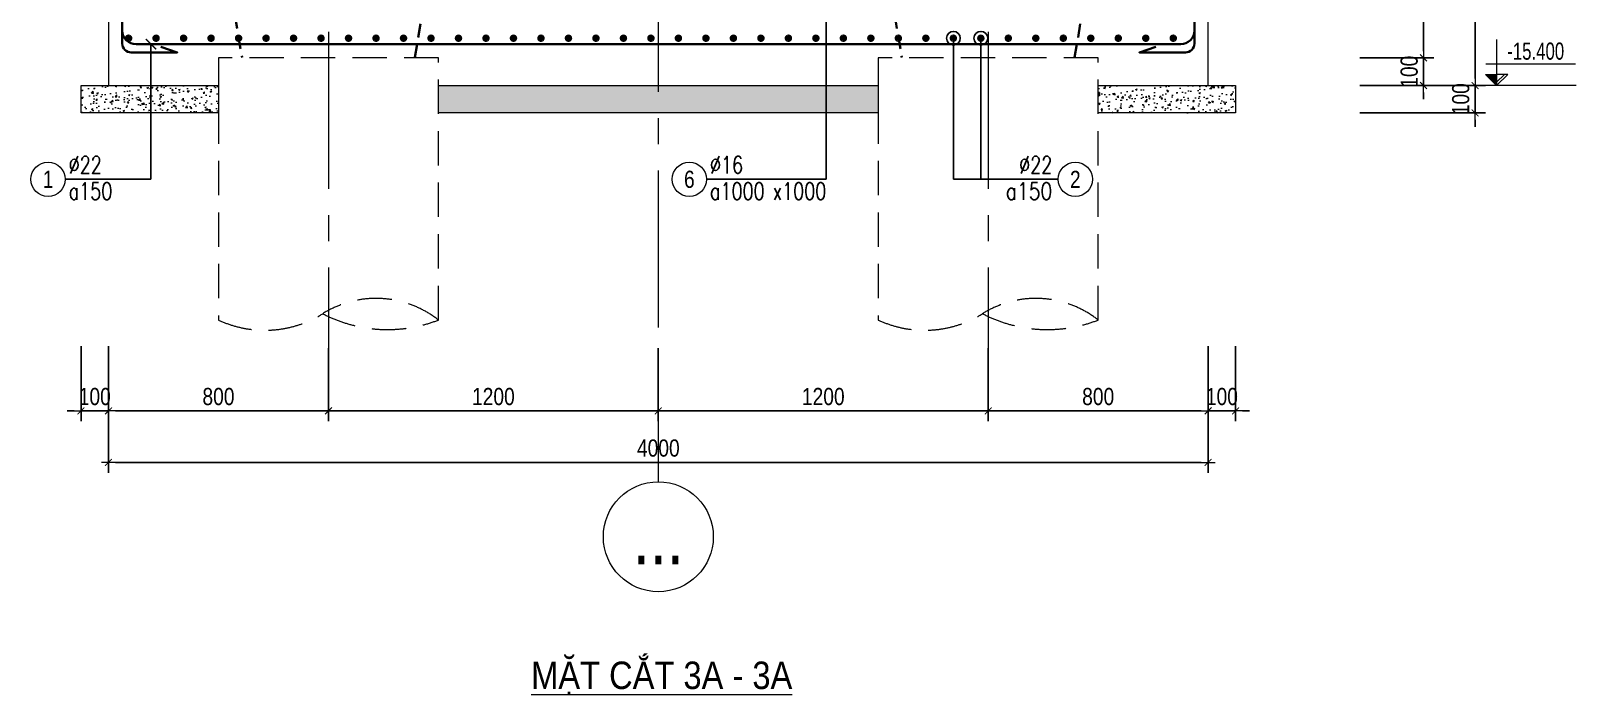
# Model space of a CAD drawing. Header units: millimetres. Extents: x -134772 to 596971, y -129535 to 35703.
# Drawn here: x 29992 to 35612, y 892 to 3309 of the extents above; entities that cross this region are included whole.
import ezdxf
from ezdxf.enums import TextEntityAlignment as Align

# ---------------------------------------------------------------- set-up
doc = ezdxf.new("R2010")
doc.units = ezdxf.units.MM
doc.header["$MEASUREMENT"] = 0
doc.linetypes.add('CENTER2', pattern=[28.575, 19.05, -3.175, 3.175, -3.175])
doc.linetypes.add('HIDDEN', pattern=[0.375, 0.25, -0.125])
doc.layers.get('Defpoints').update_dxf_attribs({"color": 252})
for name, color, linetype, lineweight in [('KC-TRUC', 5, 'CENTER2', 18), ('NDC_S_AXIS', 5, 'CENTER2', 15), ('NDC_S_CONTINUOUS', 3, 'Continuous', 20), ('NDC_S_DIM', 1, 'Continuous', 9), ('NDC_S_HATCH MATERIAL', 8, 'Continuous', 13), ('NDC_S_LEADER', 1, 'Continuous', 9), ('NDC_S_REBAR', 4, 'Continuous', 35), ('NDC_S_VN TEXT', 7, 'Continuous', 9)]:
    doc.layers.add(name, color=color, linetype=linetype, lineweight=lineweight)
doc.styles.add('ARIAL', font='arial.ttf', dxfattribs={"width": 0.8})
doc.styles.add('NDC_ARIAL', font='arial.ttf', dxfattribs={"width": 0.8})
doc.styles.add('NDC_ROMANS', font='romans.shx', dxfattribs={"width": 0.8})
doc.dimstyles.new('NDC_1-25', dxfattribs={"dimscale": 25, "dimtxt": 2.5, "dimasz": 1, "dimexe": 1.5, "dimexo": 0, "dimgap": 0.8, "dimtad": 1, "dimdec": 0, "dimdsep": 46, "dimtxsty": 'NDC_ARIAL', "dimblk": 'DIMMARK', "dimcen": 49999.938995, "dimdle": 1.5, "dimclrd": 1, "dimclre": 1, "dimclrt": 3, "dimadec": 0, "dimazin": 0, "dimtfac": 1, "dimtdec": 0, "dimtix": 1, "dimtmove": 2, "dimatfit": 3, "dimfxl": 1, "dimarcsym": 0})

# ---------------------------------------------------------------- blocks, each defined once
blk = doc.blocks.new('DIMMARK')
at = {"layer": 'NDC_S_DIM', "color": 1}
blk.add_line((-1.5, 0), (1, 0), dxfattribs=at)
at = {"layer": 'NDC_S_DIM', "color": 2, "const_width": 0.15}
blk.add_lwpolyline([(-0.5, -0.5), (0.5, 0.5)], dxfattribs=at)
blk = doc.blocks.new('*U8')
at = {"layer": 'NDC_S_DIM'}
blk.add_circle((0, 0), 5, dxfattribs=at)
at = {"color": 7, "style": 'ARIAL', "width": 0.8}
blk.add_attdef('GRID', text='', height=5, dxfattribs=at).set_placement((0, 0), align=Align.MIDDLE)
blk = doc.blocks.new('*D524')
at = {"layer": 'Defpoints', "color": 0, "transparency": 16777216}
for p in [(34825.3, 4510.1), (35057.5, 4510.1), (34825.3, 3210.5)]:
    blk.add_point(p, dxfattribs=at)
at = {"layer": 'NDC_S_DIM', "color": 1, "lineweight": -2, "transparency": 16777216}
for p, q in [((34825.3, 4510.1), (35095, 4510.1)), ((35057.5, 3235.5), (35057.5, 4485.1)), ((34825.3, 3210.5), (35095, 3210.5))]:
    blk.add_line(p, q, dxfattribs=at)
at = {"layer": 'NDC_S_DIM', "color": 1, "lineweight": -2, "transparency": 16777216, "xscale": 25, "yscale": 25, "zscale": 25}
for p, rotation in [((35057.5, 4510.1), 90), ((35057.5, 3210.5), 270)]:
    blk.add_blockref('DIMMARK', p, dxfattribs=dict(at, rotation=rotation))
at = {"layer": 'NDC_S_DIM', "color": 3, "transparency": 16777216, "insert": (35005.5, 3860.3), "char_height": 62.5, "attachment_point": 5, "rotation": 90, "style": 'NDC_ARIAL'}
blk.add_mtext('1300', dxfattribs=at)
blk = doc.blocks.new('*D525')
at = {"layer": 'Defpoints', "color": 0, "transparency": 16777216}
for p in [(34825.3, 3210.5), (35057.5, 3210.5), (34825.3, 3110.1)]:
    blk.add_point(p, dxfattribs=at)
at = {"layer": 'NDC_S_DIM', "color": 1, "lineweight": -2, "transparency": 16777216}
for p, q in [((35057.5, 3235.5), (35057.5, 3260.5)), ((34825.3, 3210.5), (35095, 3210.5)), ((35057.5, 3110.1), (35057.5, 3210.5)), ((34825.3, 3110.1), (35095, 3110.1)), ((35057.5, 3085.1), (35057.5, 3060.1))]:
    blk.add_line(p, q, dxfattribs=at)
at = {"layer": 'NDC_S_DIM', "color": 1, "lineweight": -2, "transparency": 16777216, "xscale": 25, "yscale": 25, "zscale": 25}
for p, rotation in [((35057.5, 3210.5), 270), ((35057.5, 3110.1), 90)]:
    blk.add_blockref('DIMMARK', p, dxfattribs=dict(at, rotation=rotation))
at = {"layer": 'NDC_S_DIM', "color": 3, "transparency": 16777216, "insert": (35005.5, 3160.3), "char_height": 62.5, "attachment_point": 5, "rotation": 90, "style": 'NDC_ARIAL'}
blk.add_mtext('100', dxfattribs=at)
blk = doc.blocks.new('*D526')
at = {"layer": 'Defpoints', "color": 0, "transparency": 16777216}
for p in [(34825.3, 5110.1), (35245, 5110.1), (34825.3, 3110.2)]:
    blk.add_point(p, dxfattribs=at)
at = {"layer": 'NDC_S_DIM', "color": 1, "lineweight": -2, "transparency": 16777216}
for p, q in [((34825.3, 5110.1), (35282.5, 5110.1)), ((35245, 3135.2), (35245, 5085.1)), ((34825.3, 3110.2), (35282.5, 3110.2))]:
    blk.add_line(p, q, dxfattribs=at)
at = {"layer": 'NDC_S_DIM', "color": 1, "lineweight": -2, "transparency": 16777216, "xscale": 25, "yscale": 25, "zscale": 25}
for p, rotation in [((35245, 5110.1), 90), ((35245, 3110.2), 270)]:
    blk.add_blockref('DIMMARK', p, dxfattribs=dict(at, rotation=rotation))
at = {"layer": 'NDC_S_DIM', "color": 3, "transparency": 16777216, "insert": (35193, 4110.2), "char_height": 62.5, "attachment_point": 5, "rotation": 90, "style": 'NDC_ARIAL'}
blk.add_mtext('2000', dxfattribs=at)
blk = doc.blocks.new('*D527')
at = {"layer": 'Defpoints', "color": 0, "transparency": 16777216}
for p in [(34825.3, 3110.2), (35245, 3110.2), (34825.3, 3010.2)]:
    blk.add_point(p, dxfattribs=at)
at = {"layer": 'NDC_S_DIM', "color": 1, "lineweight": -2, "transparency": 16777216}
for p, q in [((35245, 3135.2), (35245, 3160.2)), ((34825.3, 3110.2), (35282.5, 3110.2)), ((35245, 3010.2), (35245, 3110.2)), ((34825.3, 3010.2), (35282.5, 3010.2)), ((35245, 2985.2), (35245, 2960.2))]:
    blk.add_line(p, q, dxfattribs=at)
at = {"layer": 'NDC_S_DIM', "color": 1, "lineweight": -2, "transparency": 16777216, "xscale": 25, "yscale": 25, "zscale": 25}
for p, rotation in [((35245, 3110.2), 270), ((35245, 3010.2), 90)]:
    blk.add_blockref('DIMMARK', p, dxfattribs=dict(at, rotation=rotation))
at = {"layer": 'NDC_S_DIM', "color": 3, "transparency": 16777216, "insert": (35193, 3060.2), "char_height": 62.5, "attachment_point": 5, "rotation": 90, "style": 'NDC_ARIAL'}
blk.add_mtext('100', dxfattribs=at)
blk = doc.blocks.new('kata_block_THEP')
at = {"layer": 'NDC_S_REBAR', "color": 0}
for p, q in [((-0.5, 0), (0.5, 0)), ((-0.35, 0.35), (0.35, -0.35)), ((0.35, 0.35), (-0.35, -0.35)), ((0, 0.5), (0, -0.5))]:
    blk.add_line(p, q, dxfattribs=at)
at = {"layer": 'NDC_S_REBAR', "color": 0, "const_width": 0.0833}
blk.add_lwpolyline([(-0.5, 0, 1), (0.5, 0, 1), (-0.5, 0, 1)], format="xyb", dxfattribs=at)
blk = doc.blocks.new('*U504')
at = {"layer": 'NDC_S_REBAR', "xscale": 25, "yscale": 25, "zscale": 25}
blk.add_blockref('kata_block_THEP', (0, 0), dxfattribs=at)
blk = doc.blocks.new('*U505')
at = {"layer": 'NDC_S_CONTINUOUS', "color": 0, "linetype": 'ByBlock', "lineweight": -2, "transparency": 16777216}
for p in [(0, 0), (100, 0), (200, 0), (300, 0), (400, 0), (500, 0), (600, 0), (700, 0), (800, 0), (900, 0), (1000, 0), (1100, 0), (1200, 0), (1300, 0), (1400, 0), (1500, 0), (1600, 0), (1700, 0), (1800, 0), (1900, 0), (2000, 0), (2100, 0), (2200, 0), (2300, 0), (2400, 0), (2500, 0), (2600, 0), (2700, 0), (2800, 0), (2900, 0), (3000, 0), (3100, 0), (3200, 0), (3300, 0), (3400, 0), (3500, 0), (3600, 0), (3700, 0), (3800, 0)]:
    blk.add_blockref('*U504', p, dxfattribs=at)
blk = doc.blocks.new('*D528')
at = {"layer": 'Defpoints', "color": 0, "transparency": 16777216}
for p in [(30274.1, 2161.3), (34274.1, 2161.3), (34274.1, 1738.5)]:
    blk.add_point(p, dxfattribs=at)
at = {"layer": 'NDC_S_DIM', "color": 1, "lineweight": -2, "transparency": 16777216}
for p, q in [((30274.1, 2161.3), (30274.1, 1701)), ((34274.1, 2161.3), (34274.1, 1701)), ((30299.1, 1738.5), (34249.1, 1738.5))]:
    blk.add_line(p, q, dxfattribs=at)
at = {"layer": 'NDC_S_DIM', "color": 1, "lineweight": -2, "transparency": 16777216, "xscale": 25, "yscale": 25, "zscale": 25, "rotation": 180}
blk.add_blockref('DIMMARK', (30274.1, 1738.5), dxfattribs=at)
at = {"layer": 'NDC_S_DIM', "color": 1, "lineweight": -2, "transparency": 16777216, "xscale": 25, "yscale": 25, "zscale": 25}
blk.add_blockref('DIMMARK', (34274.1, 1738.5), dxfattribs=at)
at = {"layer": 'NDC_S_DIM', "color": 3, "transparency": 16777216, "insert": (32274.1, 1790.4), "char_height": 62.5, "attachment_point": 5, "style": 'NDC_ARIAL'}
blk.add_mtext('4000', dxfattribs=at)
blk = doc.blocks.new('*D529')
at = {"layer": 'Defpoints', "color": 0, "transparency": 16777216}
for p in [(34274.1, 2161.3), (34374.1, 2161.3), (34374.1, 1926)]:
    blk.add_point(p, dxfattribs=at)
at = {"layer": 'NDC_S_DIM', "color": 1, "lineweight": -2, "transparency": 16777216}
for p, q in [((34274.1, 2161.3), (34274.1, 1888.5)), ((34374.1, 2161.3), (34374.1, 1888.5)), ((34249.1, 1926), (34224.1, 1926)), ((34274.1, 1926), (34374.1, 1926)), ((34399.1, 1926), (34424.1, 1926))]:
    blk.add_line(p, q, dxfattribs=at)
at = {"layer": 'NDC_S_DIM', "color": 1, "lineweight": -2, "transparency": 16777216, "xscale": 25, "yscale": 25, "zscale": 25}
blk.add_blockref('DIMMARK', (34274.1, 1926), dxfattribs=at)
at = {"layer": 'NDC_S_DIM', "color": 1, "lineweight": -2, "transparency": 16777216, "xscale": 25, "yscale": 25, "zscale": 25, "rotation": 180}
blk.add_blockref('DIMMARK', (34374.1, 1926), dxfattribs=at)
at = {"layer": 'NDC_S_DIM', "color": 3, "transparency": 16777216, "insert": (34324.1, 1977.9), "char_height": 62.5, "attachment_point": 5, "style": 'NDC_ARIAL'}
blk.add_mtext('100', dxfattribs=at)
blk = doc.blocks.new('*D530')
at = {"layer": 'Defpoints', "color": 0, "transparency": 16777216}
for p in [(33474.1, 2153.9), (34274.1, 2161.3), (34274.1, 1926)]:
    blk.add_point(p, dxfattribs=at)
at = {"layer": 'NDC_S_DIM', "color": 1, "lineweight": -2, "transparency": 16777216}
for p, q in [((33474.1, 2153.9), (33474.1, 1888.5)), ((34274.1, 2161.3), (34274.1, 1888.5)), ((33499.1, 1926), (34249.1, 1926))]:
    blk.add_line(p, q, dxfattribs=at)
at = {"layer": 'NDC_S_DIM', "color": 1, "lineweight": -2, "transparency": 16777216, "xscale": 25, "yscale": 25, "zscale": 25, "rotation": 180}
blk.add_blockref('DIMMARK', (33474.1, 1926), dxfattribs=at)
at = {"layer": 'NDC_S_DIM', "color": 1, "lineweight": -2, "transparency": 16777216, "xscale": 25, "yscale": 25, "zscale": 25}
blk.add_blockref('DIMMARK', (34274.1, 1926), dxfattribs=at)
at = {"layer": 'NDC_S_DIM', "color": 3, "transparency": 16777216, "insert": (33874.1, 1977.9), "char_height": 62.5, "attachment_point": 5, "style": 'NDC_ARIAL'}
blk.add_mtext('800', dxfattribs=at)
blk = doc.blocks.new('*D531')
at = {"layer": 'Defpoints', "color": 0, "transparency": 16777216}
for p in [(30274.1, 2161.3), (31074.1, 2153.9), (31074.1, 1926)]:
    blk.add_point(p, dxfattribs=at)
at = {"layer": 'NDC_S_DIM', "color": 1, "lineweight": -2, "transparency": 16777216}
for p, q in [((30274.1, 2161.3), (30274.1, 1888.5)), ((31074.1, 2153.9), (31074.1, 1888.5)), ((30299.1, 1926), (31049.1, 1926))]:
    blk.add_line(p, q, dxfattribs=at)
at = {"layer": 'NDC_S_DIM', "color": 1, "lineweight": -2, "transparency": 16777216, "xscale": 25, "yscale": 25, "zscale": 25, "rotation": 180}
blk.add_blockref('DIMMARK', (30274.1, 1926), dxfattribs=at)
at = {"layer": 'NDC_S_DIM', "color": 1, "lineweight": -2, "transparency": 16777216, "xscale": 25, "yscale": 25, "zscale": 25}
blk.add_blockref('DIMMARK', (31074.1, 1926), dxfattribs=at)
at = {"layer": 'NDC_S_DIM', "color": 3, "transparency": 16777216, "insert": (30674.1, 1977.9), "char_height": 62.5, "attachment_point": 5, "style": 'NDC_ARIAL'}
blk.add_mtext('800', dxfattribs=at)
blk = doc.blocks.new('*D532')
at = {"layer": 'Defpoints', "color": 0, "transparency": 16777216}
for p in [(30174.1, 2161.3), (30274.1, 2161.3), (30174.1, 1926)]:
    blk.add_point(p, dxfattribs=at)
at = {"layer": 'NDC_S_DIM', "color": 1, "lineweight": -2, "transparency": 16777216}
for p, q in [((30174.1, 2161.3), (30174.1, 1888.5)), ((30274.1, 2161.3), (30274.1, 1888.5)), ((30149.1, 1926), (30124.1, 1926)), ((30274.1, 1926), (30174.1, 1926)), ((30299.1, 1926), (30324.1, 1926))]:
    blk.add_line(p, q, dxfattribs=at)
at = {"layer": 'NDC_S_DIM', "color": 1, "lineweight": -2, "transparency": 16777216, "xscale": 25, "yscale": 25, "zscale": 25}
blk.add_blockref('DIMMARK', (30174.1, 1926), dxfattribs=at)
at = {"layer": 'NDC_S_DIM', "color": 1, "lineweight": -2, "transparency": 16777216, "xscale": 25, "yscale": 25, "zscale": 25, "rotation": 180}
blk.add_blockref('DIMMARK', (30274.1, 1926), dxfattribs=at)
at = {"layer": 'NDC_S_DIM', "color": 3, "transparency": 16777216, "insert": (30224.1, 1977.9), "char_height": 62.5, "attachment_point": 5, "style": 'NDC_ARIAL'}
blk.add_mtext('100', dxfattribs=at)
blk = doc.blocks.new('*U458')
at = {"layer": 'KC-TRUC', "ltscale": 30}
blk.add_line((0, 193.8), (0, -1004.2), dxfattribs=at)
at = {"layer": 'NDC_S_HATCH MATERIAL', "color": 2, "linetype": 'HIDDEN', "ltscale": 500}
blk.add_lwpolyline([(400, -854.8), (400, 99.3), (-400, 99.3), (-400, -854.8)], dxfattribs=at)
for centre, major_axis, start_param, end_param in [((173.3, -1142.7), (-259.2, 259.2), -1.452433, -0.227584), ((-231.6, -492.3), (-282.6, 282.6), 1.921341, 2.912184), ((215, -379), (360.9, 360.9), 3.446929, 4.297833)]:
    blk.add_ellipse(centre, major_axis=major_axis, ratio=1, start_param=start_param, end_param=end_param, dxfattribs=at)
at = {"layer": 'NDC_S_REBAR', "linetype": 'HIDDEN', "ltscale": 200}
for p, q in [((-389.4, 550.9), (-314.3, 100)), ((314.3, 100), (389.4, 550.9))]:
    blk.add_line(p, q, dxfattribs=at)
blk = doc.blocks.new('*D533')
at = {"layer": 'Defpoints', "color": 0, "transparency": 16777216}
for p in [(31074.1, 2153.9), (32274.1, 2153.9), (32274.1, 1926)]:
    blk.add_point(p, dxfattribs=at)
at = {"layer": 'NDC_S_DIM', "color": 1, "lineweight": -2, "transparency": 16777216}
for p, q in [((31074.1, 2153.9), (31074.1, 1888.5)), ((32274.1, 2153.9), (32274.1, 1888.5)), ((31099.1, 1926), (32249.1, 1926))]:
    blk.add_line(p, q, dxfattribs=at)
at = {"layer": 'NDC_S_DIM', "color": 1, "lineweight": -2, "transparency": 16777216, "xscale": 25, "yscale": 25, "zscale": 25, "rotation": 180}
blk.add_blockref('DIMMARK', (31074.1, 1926), dxfattribs=at)
at = {"layer": 'NDC_S_DIM', "color": 1, "lineweight": -2, "transparency": 16777216, "xscale": 25, "yscale": 25, "zscale": 25}
blk.add_blockref('DIMMARK', (32274.1, 1926), dxfattribs=at)
at = {"layer": 'NDC_S_DIM', "color": 3, "transparency": 16777216, "insert": (31674.1, 1977.9), "char_height": 62.5, "attachment_point": 5, "style": 'NDC_ARIAL'}
blk.add_mtext('1200', dxfattribs=at)
blk = doc.blocks.new('*D534')
at = {"layer": 'Defpoints', "color": 0, "transparency": 16777216}
for p in [(32274.1, 2153.9), (33474.1, 2153.9), (32274.1, 1926)]:
    blk.add_point(p, dxfattribs=at)
at = {"layer": 'NDC_S_DIM', "color": 1, "lineweight": -2, "transparency": 16777216}
for p, q in [((32274.1, 2153.9), (32274.1, 1888.5)), ((33474.1, 2153.9), (33474.1, 1888.5)), ((33449.1, 1926), (32299.1, 1926))]:
    blk.add_line(p, q, dxfattribs=at)
at = {"layer": 'NDC_S_DIM', "color": 1, "lineweight": -2, "transparency": 16777216, "xscale": 25, "yscale": 25, "zscale": 25, "rotation": 180}
blk.add_blockref('DIMMARK', (32274.1, 1926), dxfattribs=at)
at = {"layer": 'NDC_S_DIM', "color": 1, "lineweight": -2, "transparency": 16777216, "xscale": 25, "yscale": 25, "zscale": 25}
blk.add_blockref('DIMMARK', (33474.1, 1926), dxfattribs=at)
at = {"layer": 'NDC_S_DIM', "color": 3, "transparency": 16777216, "insert": (32874.1, 1977.9), "char_height": 62.5, "attachment_point": 5, "style": 'NDC_ARIAL'}
blk.add_mtext('1200', dxfattribs=at)
blk = doc.blocks.new('*U11')
blk.add_circle((-2.5, 0), 2.5)
at = {"layer": 'NDC_S_VN TEXT', "color": 3, "style": 'NDC_ROMANS', "width": 0.75}
for tag, p in [('DK1', (0.5, 0.85)), ('KC1', (0.5, -2.97))]:
    blk.add_attdef(tag, p, '', height=2.5, dxfattribs=at)
at = {"layer": 'NDC_S_VN TEXT', "color": 7, "style": 'ARIAL', "width": 0.8}
blk.add_attdef('SH2', text='', height=2.5, dxfattribs=at).set_placement((-2.5, 0), align=Align.MIDDLE)
blk = doc.blocks.new('*U12')
blk.add_circle((2.5, 0), 2.5)
at = {"layer": 'NDC_S_VN TEXT', "color": 3, "style": 'NDC_ROMANS'}
for tag, width, p in [('DK2', 0.75, (-0.85, 0.85)), ('KC2', 0.8, (-0.85, -2.97))]:
    blk.add_attdef(tag, text='', height=2.5, dxfattribs=dict(at, width=width)).set_placement(p, align=Align.RIGHT)
at = {"layer": 'NDC_S_VN TEXT', "color": 7, "style": 'ARIAL', "width": 0.8}
blk.add_attdef('SH3', text='', height=2.5, dxfattribs=at).set_placement((2.5, 0), align=Align.MIDDLE)
blk = doc.blocks.new('CD')
blk.add_hatch(color=2).paths.add_polyline_path([(0, 160), (-161, 160), (0, 0)])
at = {"ltscale": 50}
h = blk.add_hatch(dxfattribs=at)
h.set_pattern_fill('ANSI31', color=8, scale=140.625054, style=0)
h.set_pattern_definition([(45, (6e-10, 0), (-315.7, 315.7), [])])
h.paths.add_polyline_path([(0, 160), (0, 0), (161, 160)])
at = {"color": 8, "ltscale": 50}
for p, q in [((-159, 314), (1147, 314)), ((1156, 0), (-164, 0))]:
    blk.add_line(p, q, dxfattribs=at)
for points in [[(0, 669), (0, 0)], [(0, 0), (-161, 160), (0, 160)], [(0, 0), (161, 160), (0, 160)]]:
    blk.add_lwpolyline(points, dxfattribs=at)
at = {"color": 3, "style": 'NDC_ARIAL', "width": 0.7}
blk.add_attdef('COT', (154, 375), '', height=250, dxfattribs=at)

msp = doc.modelspace()

# ---------------------------------------------------------------- hatches: boundary and pattern name
at = {"layer": 'NDC_S_HATCH MATERIAL'}
h = msp.add_hatch(dxfattribs=at)
h.set_pattern_fill('AR-CONC', color=256, scale=8)
h.set_pattern_definition([(50, (21074.08, 29730.294), (57.380815, -5.02017), [6, -66]), (355, (21074.08, 29730.294), (-11.10011, 60.17537), [4.8, -52.8]), (100.45144, (21078.864, 29729.876), (46.28071, 55.1552), [5.09922, -56.09137]), (46.1842, (21074.08, 29746.294), (85.3793, -13.24154), [9, -99]), (96.63564, (21081.2, 29745.19), (74.77296, 77.9295), [7.64883, -84.1371]), (351.18416, (21074.08, 29746.29), (74.77296, 77.9295), [7.2, -79.2]), (21, (21082.08, 29742.294), (47.752564, -32.20951), [6, -66]), (326, (21082.08, 29742.294), (19.46523, 58.012), [4.8, -52.8]), (71.45144, (21086.06, 29739.61), (67.21779, 25.80249), [5.09922, -56.09137]), (37.5, (21074.082, 29730.294), (0.972788, 26.631508), [0, -52.16, 0, -53.6, 0, -53]), (7.5, (21074.082, 29730.294), (21.045563, 31.552937), [0, -30.56, 0, -50.96, 0, -20.2]), (327.5, (21056.242, 29730.294), (42.705795, -1.80439), [0, -20, 0, -62.4, 0, -82.8]), (317.5, (21048.24, 29730.294), (46.654894, 8.0084), [0, -26, 0, -41.44, 0, -58.8])])
h.paths.add_polyline_path([(30174.1, 3110.1), (30674.1, 3110.1), (30674.1, 3010.1), (30174.1, 3010.1)])
h = msp.add_hatch(dxfattribs=at)
h.set_pattern_fill('AR-CONC', color=256, scale=8)
h.set_pattern_definition([(50, (22574.06, 29730.346), (57.380815, -5.02017), [6, -66]), (355, (22574.06, 29730.346), (-11.10011, 60.17537), [4.8, -52.8]), (100.45144, (22578.843, 29729.93), (46.28071, 55.1552), [5.09922, -56.09137]), (46.1842, (22574.06, 29746.346), (85.3793, -13.24154), [9, -99]), (96.63564, (22581.18, 29745.24), (74.77296, 77.9295), [7.64883, -84.1371]), (351.18416, (22574.06, 29746.35), (74.77296, 77.9295), [7.2, -79.2]), (21, (22582.06, 29742.346), (47.752564, -32.20951), [6, -66]), (326, (22582.06, 29742.346), (19.46523, 58.012), [4.8, -52.8]), (71.45144, (22586.04, 29739.66), (67.21779, 25.80249), [5.09922, -56.09137]), (37.5, (22574.061, 29730.346), (0.972788, 26.631508), [0, -52.16, 0, -53.6, 0, -53]), (7.5, (22574.06, 29730.346), (21.045563, 31.552937), [0, -30.56, 0, -50.96, 0, -20.2]), (327.5, (22556.221, 29730.346), (42.705795, -1.80439), [0, -20, 0, -62.4, 0, -82.8]), (317.5, (22548.22, 29730.346), (46.654894, 8.0084), [0, -26, 0, -41.44, 0, -58.8])])
h.paths.add_polyline_path([(31474.1, 3110.2), (33074.1, 3110.2), (33074.1, 3010.2), (31474.1, 3010.2)])
h = msp.add_hatch(dxfattribs=at)
h.set_pattern_fill('AR-CONC', color=256, scale=8)
h.set_pattern_definition([(50, (22974.056, 29730.38), (57.380815, -5.02017), [6, -66]), (355, (22974.056, 29730.38), (-11.10011, 60.17537), [4.8, -52.8]), (100.45144, (22978.84, 29729.96), (46.28071, 55.1552), [5.09922, -56.09137]), (46.1842, (22974.056, 29746.38), (85.3793, -13.24154), [9, -99]), (96.63564, (22981.17, 29745.275), (74.77296, 77.92949), [7.64883, -84.1371]), (351.18416, (22974.06, 29746.38), (74.77296, 77.9295), [7.2, -79.2]), (21, (22982.056, 29742.38), (47.752564, -32.20951), [6, -66]), (326, (22982.056, 29742.38), (19.46523, 58.012), [4.8, -52.8]), (71.45144, (22986.035, 29739.694), (67.21779, 25.80249), [5.09922, -56.09137]), (37.5, (22974.056, 29730.378), (0.972788, 26.631508), [0, -52.16, 0, -53.6, 0, -53]), (7.5, (22974.056, 29730.378), (21.045563, 31.552937), [0, -30.56, 0, -50.96, 0, -20.2]), (327.5, (22956.216, 29730.378), (42.705795, -1.80439), [0, -20, 0, -62.4, 0, -82.8]), (317.5, (22948.216, 29730.378), (46.654894, 8.0084), [0, -26, 0, -41.44, 0, -58.8])])
h.paths.add_polyline_path([(33874, 3110.1), (34374.1, 3110.2), (34374.1, 3010.2), (33874, 3010.1)])

# ---------------------------------------------------------------- linework, layer by layer
at = {"layer": 'NDC_S_AXIS', "ltscale": 30}
msp.add_lwpolyline([(32274.1, 6230.1), (32274.1, 1668.1)], dxfattribs=at)
at = {"layer": 'NDC_S_CONTINUOUS', "ltscale": 4}
for p, q in [((30274.1, 4510.1), (30274.1, 3110.1)), ((34274.1, 3110.1), (34274.1, 4510.1)), ((30274.1, 3110.1), (30674.1, 3110.1)), ((33874, 3110), (34274.1, 3110.1))]:
    msp.add_line(p, q, dxfattribs=at)
msp.add_lwpolyline([(31474.1, 3110.2), (33074.1, 3110.2)], dxfattribs=at)
at = {"layer": 'NDC_S_HATCH MATERIAL'}
for points in [[(30174.1, 3110.1), (30674.1, 3110.1), (30674.1, 3010.1), (30174.1, 3010.1)], [(31474.1, 3110.2), (33074.1, 3110.2), (33074.1, 3010.2), (31474.1, 3010.2)], [(33874, 3110.1), (34374.1, 3110.2), (34374.1, 3010.2), (33874, 3010.1)]]:
    msp.add_lwpolyline(points, close=True, dxfattribs=at)
at = {"layer": 'NDC_S_REBAR', "ltscale": 0.005}
for points in [[(30464.2, 3250.5), (30524.2, 3230.5), (30356.2, 3230.5, -0.414214), (30324.2, 3262.5), (30324.2, 4998.1, -0.414214), (30356.2, 5030.1), (30524.2, 5030.1), (30464.2, 5010.1)], [(34084, 3250.5), (34024, 3230.5), (34192, 3230.5, 0.414214), (34224, 3262.5), (34224, 4998.1, 0.414214), (34192, 5030.1), (34024, 5030.1), (34084, 5010.1)], [(30344.2, 3600.5), (30324.2, 3660.5), (30324.2, 3310.5, 0.414214), (30374.2, 3260.5), (34174.1, 3260.5, 0.414214), (34224.1, 3310.5), (34224.1, 3660.5), (34204.1, 3600.5)]]:
    msp.add_lwpolyline(points, format="xyb", dxfattribs=at)

# ---------------------------------------------------------------- block references
for p in [(31074.1, 3111.4), (33474.1, 3111.4)]:
    msp.add_blockref('*U458', p)
at = {"layer": 'NDC_S_AXIS', "xscale": 40, "yscale": 40, "zscale": 40}
msp.add_blockref('*U8', (32274.1, 1468.1), dxfattribs=at).add_auto_attribs({'GRID': '...'})
at = {"layer": 'NDC_S_CONTINUOUS'}
msp.add_blockref('*U505', (30347.2, 3282.2, 0), dxfattribs=at)
at = {"layer": 'NDC_S_DIM', "xscale": 0.25, "yscale": 0.25, "zscale": 0.25}
msp.add_blockref('CD', (35323.4, 3110.2), dxfattribs=at).add_auto_attribs({'COT': '-15.400'})
at = {"layer": 'NDC_S_DIM', "ltscale": 0.005, "xscale": 25, "yscale": 25, "zscale": 25}
for name, p, values in [('*U11', (30116.8, 2768.8), {'SH2': '1', 'DK1': '%%c22', 'KC1': 'a150'}), ('*U11', (32449.4, 2768.8), {'SH2': '6', 'DK1': '%%c16', 'KC1': 'a1000'}), ('*U12', (33728.4, 2768.8, 0), {'SH3': '2', 'DK2': '%%c22', 'KC2': 'a150'})]:
    msp.add_blockref(name, p, dxfattribs=at).add_auto_attribs(values)

# ---------------------------------------------------------------- texts
at = {"layer": 'NDC_S_VN TEXT', "color": 3, "style": 'NDC_ROMANS', "width": 0.75}
msp.add_text('x1000', height=62.5, dxfattribs=at).set_placement((32690.1, 2694.5))
at = {"layer": 'NDC_S_VN TEXT', "style": 'NDC_ARIAL', "width": 0.85}
msp.add_text('%%UMẶT CẮT 3A - 3A', height=100, dxfattribs=at).set_placement((32286.4, 963.8), align=Align.MIDDLE_CENTER)

# ---------------------------------------------------------------- dimensions: what is measured, and where the dimension line sits
at = {"layer": 'NDC_S_DIM'}
for base, p1, p2, picture, middle in [((35245, 5110.1), (34825.3, 3110.2), (34825.3, 5110.1), '*D526', (35193, 4110.2)), ((35057.5, 4510.1), (34825.3, 3210.5), (34825.3, 4510.1), '*D524', (35005.5, 3860.3)), ((35057.5, 3210.5), (34825.3, 3110.1), (34825.3, 3210.5), '*D525', (35005.5, 3160.3)), ((35245, 3110.2), (34825.3, 3010.2), (34825.3, 3110.2), '*D527', (35193, 3060.2))]:
    dim = msp.add_linear_dim(base=base, p1=p1, p2=p2, angle=90, dimstyle='NDC_1-25', dxfattribs=at)
    dim.commit()
    dim.dimension.update_dxf_attribs({"geometry": picture, "text_midpoint": middle})
for base, p1, p2, picture, middle in [((30174.1, 1926), (30274.1, 2161.3), (30174.1, 2161.3), '*D532', (30224.1, 1977.9)), ((34274.1, 1738.5), (30274.1, 2161.3), (34274.1, 2161.3), '*D528', (32274.1, 1790.4)), ((31074.1, 1926), (30274.1, 2161.3), (31074.1, 2153.9), '*D531', (30674.1, 1977.9)), ((32274.1, 1926), (31074.1, 2153.9), (32274.1, 2153.9), '*D533', (31674.1, 1977.9)), ((32274.1, 1926), (33474.1, 2153.9), (32274.1, 2153.9), '*D534', (32874.1, 1977.9)), ((34274.1, 1926), (33474.1, 2153.9), (34274.1, 2161.3), '*D530', (33874.1, 1977.9)), ((34374.1, 1926), (34274.1, 2161.3), (34374.1, 2161.3), '*D529', (34324.1, 1977.9))]:
    dim = msp.add_linear_dim(base=base, p1=p1, p2=p2, dimstyle='NDC_1-25', dxfattribs=at)
    dim.commit()
    dim.dimension.update_dxf_attribs({"geometry": picture, "text_midpoint": middle})

# ---------------------------------------------------------------- leaders
at = {"layer": 'NDC_S_LEADER', "ltscale": 0.005}
for points in [[(32884.5, 3729.8), (32884.5, 2768.8), (32449.4, 2768.8)], [(30428.6, 3260.5), (30428.6, 2768.8), (30116.8, 2768.8)]]:
    msp.add_leader(points, dimstyle='NDC_1-25', override={"dimasz": 1.5, "dimldrblk": 'ARCHTICK'}, dxfattribs=at)
at = {"layer": 'NDC_S_LEADER'}
for points in [[(33347.2, 3282.2, 0), (33347.2, 2768.8, 0), (33728.4, 2768.8, 0)], [(33447.2, 3282.2, 0), (33447.2, 2768.8, 0), (33678.4, 2768.8, 0)]]:
    msp.add_leader(points, dimstyle='NDC_1-25', override={"dimasz": 2, "dimldrblk": 'DotBlank'}, dxfattribs=at)

doc.saveas('drawing.dxf')
